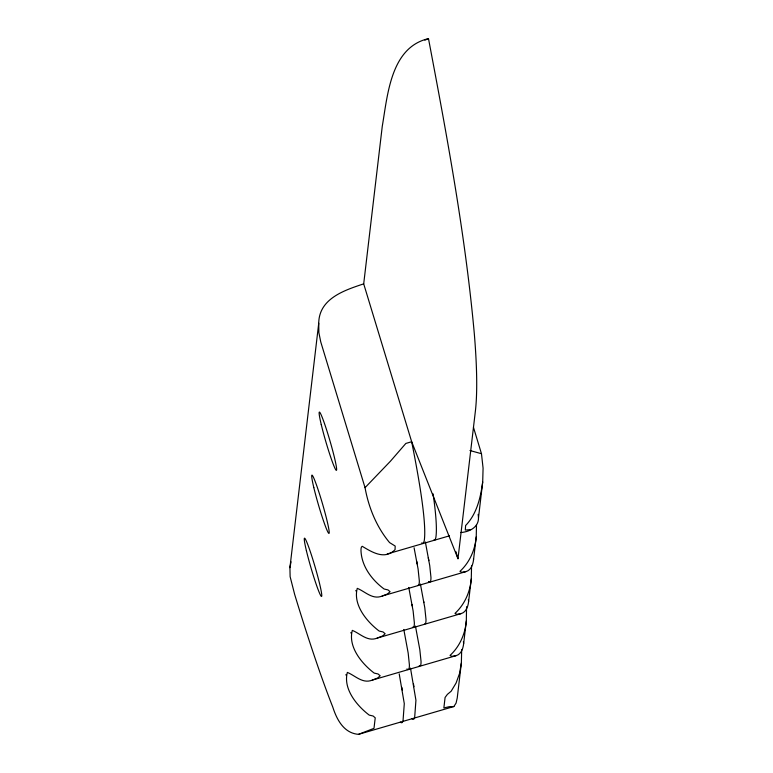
<?xml version="1.0" encoding="UTF-8"?>
<svg xmlns="http://www.w3.org/2000/svg" width="773" height="773" viewBox="0 0 773 773"><rect width="100%" height="100%" fill="white"/><g stroke="black" fill="none" stroke-linecap="round" stroke-linejoin="round"><path stroke-width="1.16" d="M363.697 283.855L411.671 441.741L457.983 558.724L475.327 411.594A1904.943 131.168 73.7 0 0 474.303 333.598C465.317 234.422 447.026 136.396 428.493 38.65C390.597 47.24 387.563 95.601 382.277 126.221L363.697 283.855C344.198 290.348 318.978 298.6 318.727 323.298L289.923 567.672L290.126 576.658L294.658 594.418A182.36 12.561 73.7 0 0 332.748 706.976C336.719 719.431 343.772 733.181 358.498 734.35L453.857 706.541L456.07 703.101L457.23 698.038L461.365 662.954L461.674 649.726M358.498 734.35L373.987 728.34L375.234 717.827L373.137 716.02L369.233 715.112C356.682 705.575 342.961 688.83 347.348 672.413C355.261 675.602 362.672 684.124 372.306 680.095L455.944 655.707C461.201 654.325 463.104 648.518 463.636 643.716L466.322 620.912L466.563 606.718M372.306 680.095L377.62 678.027L380.181 675.795L378.094 673.988L374.19 673.08C361.648 663.543 347.908 646.798 352.304 630.372C360.218 633.56 367.619 642.092 377.263 638.063L460.901 613.675C466.148 612.293 468.061 606.486 468.593 601.674L471.279 578.88L471.578 565.652M377.263 638.063L382.577 635.995L385.138 633.763L383.05 631.947L379.147 631.039C366.595 621.502 352.865 604.757 357.261 588.34C365.175 591.529 372.576 600.051 382.22 596.022L465.858 571.634C471.105 570.252 473.018 564.445 473.549 559.642L476.236 536.839L476.497 524.77M460.689 532.549C469.24 531.94 478.767 527.408 478.506 517.601L482.7 481.956L483.077 468.148L481.473 453.712L473.463 427.324M482.7 481.956C480.632 497.474 476.835 513.997 465.607 525.524L465.307 530.056L470.815 529.602M476.236 536.839C475.115 549.932 469.52 562.56 459.954 571.344L461.781 572.3L465.858 571.634M471.279 578.88C470.197 591.992 464.544 604.583 454.997 613.385L456.833 614.342L460.901 613.675M466.322 620.912C465.24 634.034 459.597 646.624 450.05 655.417L451.876 656.374L455.944 655.707M461.365 662.954L459.568 673.438L456.089 683.023L451.152 691.226L447.393 694.367L445.093 697.459L443.857 707.962L449.326 706.667L453.857 706.541M289.923 567.672L291.025 561.807M382.22 596.022L387.534 593.954L390.094 591.722L388.007 589.915L384.104 589.007C372.045 580.04 361.783 566.638 361.001 551.081A150.542 12.436 68.8 0 1 361.484 547.033L362.208 546.298C372.122 552.193 384.606 560.193 395.051 549.69L395.187 546.057L389.573 542.588C376.567 527.031 368.653 507.61 365.04 487.666L390.423 461.23L405.844 443.441L411.671 441.741A479.704 33.036 73.7 0 1 424.155 541.197L423.169 543.487L421.807 542.839M424.889 40.157L428.493 38.65M387.176 553.99L449.442 535.834M355.609 590.823L356.121 590.678M350.652 632.865L351.164 632.71M345.695 674.897L346.207 674.752M417.816 585.538L418.831 584.823A151.122 10.407 73.7 0 0 419.314 580.784L418.087 568.976L414.077 547.757M424.503 624.178L425.527 623.463A151.122 10.407 73.7 0 0 426 619.424L424.773 607.617L420.406 584.03M469.965 450.533L481.473 453.712M433.962 539.883L435.151 539.854L435.798 537.795A479.704 33.036 73.7 0 0 433.093 493.85M412.405 627.357L413.884 626.864A151.122 10.407 73.7 0 0 414.357 622.816L413.13 611.018L408.762 587.432M419.092 665.997L420.57 665.505A151.122 10.407 73.7 0 0 421.043 661.456L419.816 649.658L415.449 626.072M428.493 581.48L429.856 582.137L430.484 581.431A151.122 10.407 73.7 0 0 430.957 577.383L429.73 565.585L425.363 541.999M406.936 668.945L407.902 669.611L408.927 668.896A151.122 10.407 73.7 0 0 409.4 664.857L408.173 653.05L403.806 629.464M365.04 487.666L320.776 341.995L318.882 332.699L318.727 323.298M455.983 551.777L457.983 558.724M411.999 718.745A182.36 12.561 73.7 0 0 414.743 716.455L415.932 700.251L410.492 668.104M400.356 722.146A182.36 12.561 73.7 0 0 403.1 719.847L404.289 703.643L399.216 673.872M428.3 557.768L428.86 560.618M416.657 561.159L417.217 564.01M423.643 601.326L423.884 602.573M411.941 604.418L412.251 605.984M413.439 683.873L413.99 686.724M401.796 687.274L402.346 690.125M478.149 514.374L478.506 517.601M468.37 599.471L468.593 601.674M463.423 641.513L463.636 643.716M473.463 558.695L473.549 559.642M306.388 550.666A30.398 2.097 73.7 0 0 321.259 596.331A30.398 2.097 73.7 0 0 311.335 554.743A30.398 2.097 73.7 0 0 306.388 550.666M313.819 487.608A30.398 2.097 73.7 0 0 328.689 533.283A30.398 2.097 73.7 0 0 318.766 491.686A30.398 2.097 73.7 0 0 313.819 487.608M321.249 424.551A30.398 2.097 73.7 0 0 336.12 470.226A30.398 2.097 73.7 0 0 326.196 428.629A30.398 2.097 73.7 0 0 321.249 424.551"/></g></svg>
